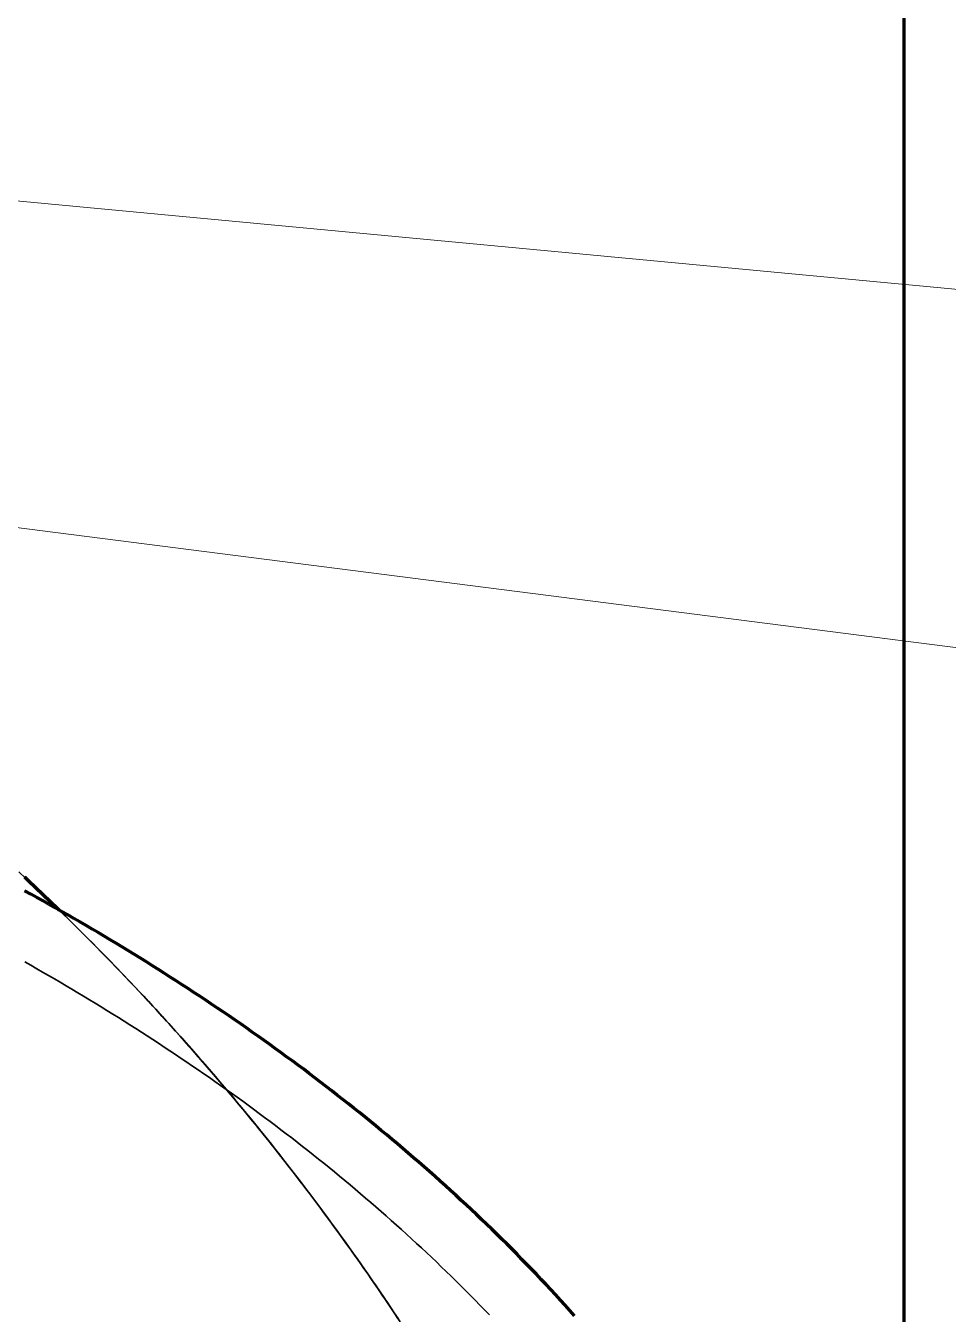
# Model space of a CAD drawing. Header units: millimetres. Extents: x 0 to 2382, y 0 to 420.
# Drawn here: x 169.57 to 176.43, y 322.09 to 331.67 of the extents above; entities that cross this region are included whole.
import ezdxf

# ---------------------------------------------------------------- set-up
doc = ezdxf.new("R2010")
doc.units = ezdxf.units.MM
doc.linetypes.add('IRAM-E-TRAZOS', pattern=[5, 4, -1])
for name, color, linetype, lineweight in [('01-VISIBLE', 7, 'CONTINUOUS', 70), ('02-OCULTA', 4, 'IRAM-E-TRAZOS', 35), ('08-FINA', 5, 'CONTINUOUS', 18)]:
    doc.layers.add(name, color=color, linetype=linetype, lineweight=lineweight)

msp = doc.modelspace()

# ---------------------------------------------------------------- linework, layer by layer
at = {"layer": '01-VISIBLE'}
for p, q in [((176.1, 336.0697), (176.1, 331.4621)), ((176.1, 326.4621), (176.1, 303))]:
    msp.add_line(p, q, dxfattribs=at)
for points in [[(176.1, 331.4621), (176.1, 331.4121), (176.1, 331.3621), (176.1, 331.3121), (176.1, 331.2621), (176.1, 331.2121), (176.1, 331.1621), (176.1, 331.1121), (176.1, 331.0621), (176.1, 331.0121), (176.1, 330.9621), (176.1, 330.9121), (176.1, 330.8621), (176.1, 330.8121), (176.1, 330.7621), (176.1, 330.7121), (176.1, 330.6621), (176.1, 330.6121), (176.1, 330.5621), (176.1, 330.5121), (176.1, 330.4621), (176.1, 330.4121), (176.1, 330.3621), (176.1, 330.3121), (176.1, 330.2621), (176.1, 330.2121), (176.1, 330.1621), (176.1, 330.1121), (176.1, 330.0621), (176.1, 330.0121), (176.1, 329.9621), (176.1, 329.9121), (176.1, 329.8621), (176.1, 329.8121), (176.1, 329.7621), (176.1, 329.7121), (176.1, 329.6621), (176.1, 329.6121), (176.1, 329.5621), (176.1, 329.5121), (176.1, 329.4621), (176.1, 329.4121), (176.1, 329.3621), (176.1, 329.3121), (176.1, 329.2621), (176.1, 329.2121), (176.1, 329.1621), (176.1, 329.1121), (176.1, 329.0621), (176.1, 329.0121), (176.1, 328.9621), (176.1, 328.9121), (176.1, 328.8621), (176.1, 328.8121), (176.1, 328.7621), (176.1, 328.7121), (176.1, 328.6621), (176.1, 328.6121), (176.1, 328.5621), (176.1, 328.5121), (176.1, 328.4621), (176.1, 328.4121), (176.1, 328.3621), (176.1, 328.3121), (176.1, 328.2621), (176.1, 328.2121), (176.1, 328.1621), (176.1, 328.1121), (176.1, 328.0621), (176.1, 328.0121), (176.1, 327.9621), (176.1, 327.9121), (176.1, 327.8621), (176.1, 327.8121), (176.1, 327.7621), (176.1, 327.7121), (176.1, 327.6621), (176.1, 327.6121), (176.1, 327.5621), (176.1, 327.5121), (176.1, 327.4621), (176.1, 327.4121), (176.1, 327.3621), (176.1, 327.3121), (176.1, 327.2621), (176.1, 327.2121), (176.1, 327.1621), (176.1, 327.1121), (176.1, 327.0621), (176.1, 327.0121), (176.1, 326.9621), (176.1, 326.9121), (176.1, 326.8621), (176.1, 326.8121), (176.1, 326.7621), (176.1, 326.7121), (176.1, 326.6621), (176.1, 326.6121), (176.1, 326.5621), (176.1, 326.5121), (176.1, 326.4621)], [(169.8192, 325.0978), (169.7832, 325.1326), (169.7471, 325.1673), (169.711, 325.2019), (169.6747, 325.2364), (169.6384, 325.2708), (169.6019, 325.3052), (169.5654, 325.3394)], [(169.5663, 325.3389), (169.6028, 325.3047), (169.6393, 325.2704), (169.6756, 325.236), (169.7119, 325.2015), (169.748, 325.1669), (169.7841, 325.1321), (169.8201, 325.0973)], [(169.5663, 325.3389), (169.6028, 325.3047), (169.6393, 325.2704), (169.6756, 325.236), (169.7119, 325.2015), (169.748, 325.1669), (169.7841, 325.1321), (169.8201, 325.0973)], [(169.5663, 325.3389), (169.6028, 325.3047), (169.6393, 325.2704), (169.6756, 325.236), (169.7119, 325.2015), (169.748, 325.1669), (169.7841, 325.1321), (169.8201, 325.0973)], [(169.5663, 325.3389), (169.6028, 325.3047), (169.6393, 325.2704), (169.6756, 325.236), (169.7119, 325.2015), (169.748, 325.1669), (169.7841, 325.1321), (169.8201, 325.0973)], [(173.6536, 322.0809), (173.6186, 322.12), (173.5835, 322.1589), (173.5482, 322.1977), (173.5127, 322.2363), (173.4771, 322.2748), (173.4413, 322.3131), (173.4053, 322.3512), (173.3692, 322.3892), (173.3329, 322.4271), (173.2964, 322.4648), (173.2598, 322.5023), (173.223, 322.5397), (173.1861, 322.5769), (173.149, 322.614), (173.1118, 322.6509), (173.0744, 322.6877), (173.0369, 322.7243), (172.9992, 322.7608), (172.9614, 322.7971), (172.9234, 322.8332), (172.8853, 322.8692), (172.847, 322.9051), (172.8086, 322.9408), (172.7701, 322.9764), (172.7314, 323.0118), (172.6926, 323.047), (172.6537, 323.0821), (172.6146, 323.1171), (172.5754, 323.1519), (172.536, 323.1866), (172.4966, 323.2211), (172.457, 323.2554), (172.4172, 323.2896), (172.3774, 323.3237), (172.3374, 323.3576), (172.2973, 323.3914), (172.2571, 323.425), (172.2167, 323.4585), (172.1762, 323.4919), (172.1357, 323.5251), (172.0949, 323.5581), (172.0541, 323.591), (172.0132, 323.6238), (171.9721, 323.6564), (171.931, 323.6888), (171.8897, 323.7212), (171.8483, 323.7534), (171.8068, 323.7854), (171.7652, 323.8173), (171.7234, 323.8491), (171.6816, 323.8807), (171.6397, 323.9121), (171.5976, 323.9435), (171.5555, 323.9747), (171.5132, 324.0057), (171.4709, 324.0366), (171.4284, 324.0674), (171.3859, 324.0981), (171.3432, 324.1286), (171.3005, 324.1589), (171.2576, 324.1891), (171.2147, 324.2192), (171.1717, 324.2492), (171.1285, 324.279), (171.0853, 324.3087), (171.042, 324.3382), (170.9986, 324.3676), (170.9551, 324.3969), (170.9115, 324.426), (170.8678, 324.455), (170.824, 324.4839), (170.7802, 324.5126), (170.7362, 324.5412), (170.6922, 324.5697), (170.6481, 324.598), (170.6039, 324.6262), (170.5596, 324.6543), (170.5152, 324.6822), (170.4708, 324.7101), (170.4262, 324.7377), (170.3816, 324.7653), (170.3369, 324.7927), (170.2922, 324.82), (170.2473, 324.8472), (170.2024, 324.8742), (170.1574, 324.9011), (170.1123, 324.9279), (170.0671, 324.9545), (170.0219, 324.9811), (169.9766, 325.0075), (169.9312, 325.0337), (169.8858, 325.0599), (169.8402, 325.0859), (169.7946, 325.1118), (169.749, 325.1375), (169.7032, 325.1631), (169.6574, 325.1886), (169.6115, 325.214), (169.5656, 325.2393)]]:
    msp.add_lwpolyline(points, dxfattribs=at)
at = {"layer": '02-OCULTA'}
for points in [[(172.3576, 322.0349), (172.3178, 322.0949), (172.2778, 322.1548), (172.2375, 322.2145), (172.197, 322.2741), (172.1563, 322.3335), (172.1153, 322.3927), (172.0741, 322.4518), (172.0326, 322.5107), (171.991, 322.5695), (171.9491, 322.6281), (171.907, 322.6865), (171.8646, 322.7448), (171.822, 322.8029), (171.7792, 322.8608), (171.7362, 322.9186), (171.6929, 322.9762), (171.6494, 323.0336), (171.6057, 323.0909), (171.5617, 323.1479), (171.5176, 323.2049), (171.4732, 323.2616), (171.4286, 323.3181), (171.3838, 323.3745), (171.3387, 323.4307), (171.2934, 323.4868), (171.2479, 323.5426), (171.2022, 323.5983), (171.1563, 323.6538), (171.1102, 323.7091), (171.0638, 323.7642), (171.0172, 323.8192), (170.9704, 323.874), (170.9234, 323.9285), (170.8762, 323.9829), (170.8288, 324.0372), (170.7811, 324.0912), (170.7332, 324.145), (170.6852, 324.1987), (170.6369, 324.2521), (170.5884, 324.3054), (170.5397, 324.3585), (170.4908, 324.4114), (170.4417, 324.4641), (170.3924, 324.5166), (170.3428, 324.5689), (170.2931, 324.621), (170.2432, 324.6729), (170.193, 324.7246), (170.1427, 324.7761), (170.0921, 324.8275), (170.0414, 324.8786), (169.9905, 324.9295), (169.9393, 324.9803), (169.888, 325.0308), (169.8364, 325.0811), (169.7847, 325.1312), (169.7327, 325.1811), (169.6806, 325.2309), (169.6283, 325.2804), (169.5758, 325.3297), (169.5231, 325.3788)], [(172.3576, 322.0349), (172.3178, 322.0949), (172.2778, 322.1548), (172.2375, 322.2145), (172.197, 322.2741), (172.1563, 322.3335), (172.1153, 322.3927), (172.0741, 322.4518), (172.0326, 322.5107), (171.991, 322.5695), (171.9491, 322.6281), (171.907, 322.6865), (171.8646, 322.7448), (171.822, 322.8029), (171.7792, 322.8608), (171.7362, 322.9186), (171.6929, 322.9762), (171.6494, 323.0336), (171.6057, 323.0909), (171.5617, 323.1479), (171.5176, 323.2049), (171.4732, 323.2616), (171.4286, 323.3181), (171.3838, 323.3745), (171.3387, 323.4307), (171.2934, 323.4868), (171.2479, 323.5426), (171.2022, 323.5983), (171.1563, 323.6538), (171.1102, 323.7091), (171.0638, 323.7642), (171.0172, 323.8192), (170.9704, 323.874), (170.9234, 323.9285), (170.8762, 323.9829), (170.8288, 324.0372), (170.7811, 324.0912), (170.7332, 324.145), (170.6852, 324.1987), (170.6369, 324.2521), (170.5884, 324.3054), (170.5397, 324.3585), (170.4908, 324.4114), (170.4417, 324.4641), (170.3924, 324.5166), (170.3428, 324.5689), (170.2931, 324.621), (170.2432, 324.6729), (170.193, 324.7246), (170.1427, 324.7761), (170.0921, 324.8275), (170.0414, 324.8786), (169.9905, 324.9295), (169.9393, 324.9803), (169.888, 325.0308), (169.8364, 325.0811), (169.7847, 325.1312), (169.7327, 325.1811), (169.6806, 325.2309), (169.6283, 325.2804), (169.5758, 325.3297), (169.5231, 325.3788)], [(172.3576, 322.0349), (172.3178, 322.0949), (172.2778, 322.1548), (172.2375, 322.2145), (172.197, 322.2741), (172.1563, 322.3335), (172.1153, 322.3927), (172.0741, 322.4518), (172.0326, 322.5107), (171.991, 322.5695), (171.9491, 322.6281), (171.907, 322.6865), (171.8646, 322.7448), (171.822, 322.8029), (171.7792, 322.8608), (171.7362, 322.9186), (171.6929, 322.9762), (171.6494, 323.0336), (171.6057, 323.0909), (171.5617, 323.1479), (171.5176, 323.2049), (171.4732, 323.2616), (171.4286, 323.3181), (171.3838, 323.3745), (171.3387, 323.4307), (171.2934, 323.4868), (171.2479, 323.5426), (171.2022, 323.5983), (171.1563, 323.6538), (171.1102, 323.7091), (171.0638, 323.7642), (171.0172, 323.8192), (170.9704, 323.874), (170.9234, 323.9285), (170.8762, 323.9829), (170.8288, 324.0372), (170.7811, 324.0912), (170.7332, 324.145), (170.6852, 324.1987), (170.6369, 324.2521), (170.5884, 324.3054), (170.5397, 324.3585), (170.4908, 324.4114), (170.4417, 324.4641), (170.3924, 324.5166), (170.3428, 324.5689), (170.2931, 324.621), (170.2432, 324.6729), (170.193, 324.7246), (170.1427, 324.7761), (170.0921, 324.8275), (170.0414, 324.8786), (169.9905, 324.9295), (169.9393, 324.9803), (169.888, 325.0308), (169.8364, 325.0811), (169.7847, 325.1312), (169.7327, 325.1811), (169.6806, 325.2309), (169.6283, 325.2804), (169.5758, 325.3297), (169.5231, 325.3788)], [(172.3406, 322.0606), (172.3129, 322.1022), (172.2851, 322.1439), (172.2572, 322.1854), (172.2291, 322.2269), (172.201, 322.2683), (172.1727, 322.3096), (172.1443, 322.3508), (172.1158, 322.392), (172.0872, 322.4331), (172.0585, 322.4741), (172.0296, 322.515), (172.0007, 322.5559), (171.9716, 322.5966), (171.9425, 322.6373), (171.9132, 322.6779), (171.8838, 322.7185), (171.8543, 322.7589), (171.8247, 322.7993), (171.7949, 322.8396), (171.7651, 322.8798), (171.7352, 322.9199), (171.7051, 322.96), (171.675, 322.9999), (171.6447, 323.0398), (171.6143, 323.0796), (171.5838, 323.1193), (171.5532, 323.1589), (171.5225, 323.1985), (171.4917, 323.2379), (171.4608, 323.2773), (171.4298, 323.3166), (171.3987, 323.3558), (171.3674, 323.395), (171.3361, 323.434), (171.3046, 323.473), (171.2731, 323.5118), (171.2414, 323.5506), (171.2096, 323.5893), (171.1778, 323.6279), (171.1458, 323.6664), (171.1137, 323.7049), (171.0815, 323.7432), (171.0492, 323.7815), (171.0168, 323.8196), (170.9843, 323.8577), (170.9517, 323.8957), (170.919, 323.9336), (170.8862, 323.9714), (170.8533, 324.0092), (170.8203, 324.0468), (170.7872, 324.0843), (170.7539, 324.1218), (170.7206, 324.1592), (170.6872, 324.1964), (170.6537, 324.2336), (170.62, 324.2707), (170.5863, 324.3077), (170.5525, 324.3446), (170.5185, 324.3814), (170.4845, 324.4181), (170.4504, 324.4548), (170.4161, 324.4913), (170.3818, 324.5277), (170.3474, 324.5641), (170.3129, 324.6003), (170.2782, 324.6365), (170.2435, 324.6726), (170.2087, 324.7085), (170.1738, 324.7444), (170.1387, 324.7802), (170.1036, 324.8159), (170.0684, 324.8514), (170.0331, 324.8869), (169.9977, 324.9223), (169.9622, 324.9576), (169.9266, 324.9928), (169.8909, 325.0279), (169.8551, 325.0629), (169.8192, 325.0978)], [(169.8201, 325.0973), (169.856, 325.0624), (169.8918, 325.0274), (169.9274, 324.9923), (169.963, 324.9571), (169.9985, 324.9218), (170.0339, 324.8864), (170.0692, 324.8509), (170.1045, 324.8153), (170.1396, 324.7797), (170.1746, 324.7439), (170.2095, 324.708), (170.2443, 324.672), (170.279, 324.636), (170.3137, 324.5998), (170.3482, 324.5635), (170.3826, 324.5272), (170.4169, 324.4908), (170.4512, 324.4542), (170.4853, 324.4176), (170.5193, 324.3809), (170.5532, 324.3441), (170.5871, 324.3072), (170.6208, 324.2702), (170.6544, 324.2331), (170.6879, 324.1959), (170.7213, 324.1586), (170.7547, 324.1212), (170.7879, 324.0838), (170.821, 324.0462), (170.854, 324.0086), (170.8869, 323.9709), (170.9197, 323.9331), (170.9524, 323.8952), (170.985, 323.8572), (171.0175, 323.8191), (171.0499, 323.7809), (171.0822, 323.7427), (171.1144, 323.7043), (171.1465, 323.6659), (171.1784, 323.6273), (171.2103, 323.5887), (171.2421, 323.55), (171.2737, 323.5113), (171.3053, 323.4724), (171.3367, 323.4334), (171.368, 323.3944), (171.3993, 323.3553), (171.4304, 323.3161), (171.4614, 323.2768), (171.4923, 323.2374), (171.5231, 323.1979), (171.5538, 323.1584), (171.5844, 323.1187), (171.6149, 323.079), (171.6453, 323.0392), (171.6755, 322.9994), (171.7057, 322.9594), (171.7357, 322.9193), (171.7657, 322.8792), (171.7955, 322.839), (171.8252, 322.7987), (171.8548, 322.7584), (171.8843, 322.7179), (171.9137, 322.6774), (171.943, 322.6368), (171.9721, 322.5961), (172.0012, 322.5553), (172.0301, 322.5145), (172.059, 322.4735), (172.0877, 322.4325), (172.1163, 322.3914), (172.1448, 322.3503), (172.1732, 322.309), (172.2014, 322.2677), (172.2296, 322.2263), (172.2576, 322.1849), (172.2856, 322.1433), (172.3134, 322.1017), (172.3411, 322.06)], [(169.8201, 325.0973), (169.856, 325.0624), (169.8918, 325.0274), (169.9274, 324.9923), (169.963, 324.9571), (169.9985, 324.9218), (170.0339, 324.8864), (170.0692, 324.8509), (170.1045, 324.8153), (170.1396, 324.7797), (170.1746, 324.7439), (170.2095, 324.708), (170.2443, 324.672), (170.279, 324.636), (170.3137, 324.5998), (170.3482, 324.5635), (170.3826, 324.5272), (170.4169, 324.4908), (170.4512, 324.4542), (170.4853, 324.4176), (170.5193, 324.3809), (170.5532, 324.3441), (170.5871, 324.3072), (170.6208, 324.2702), (170.6544, 324.2331), (170.6879, 324.1959), (170.7213, 324.1586), (170.7547, 324.1212), (170.7879, 324.0838), (170.821, 324.0462), (170.854, 324.0086), (170.8869, 323.9709), (170.9197, 323.9331), (170.9524, 323.8952), (170.985, 323.8572), (171.0175, 323.8191), (171.0499, 323.7809), (171.0822, 323.7427), (171.1144, 323.7043), (171.1465, 323.6659), (171.1784, 323.6273), (171.2103, 323.5887), (171.2421, 323.55), (171.2737, 323.5113), (171.3053, 323.4724), (171.3367, 323.4334), (171.368, 323.3944), (171.3993, 323.3553), (171.4304, 323.3161), (171.4614, 323.2768), (171.4923, 323.2374), (171.5231, 323.1979), (171.5538, 323.1584), (171.5844, 323.1187), (171.6149, 323.079), (171.6453, 323.0392), (171.6755, 322.9994), (171.7057, 322.9594), (171.7357, 322.9193), (171.7657, 322.8792), (171.7955, 322.839), (171.8252, 322.7987), (171.8548, 322.7584), (171.8843, 322.7179), (171.9137, 322.6774), (171.943, 322.6368), (171.9721, 322.5961), (172.0012, 322.5553), (172.0301, 322.5145), (172.059, 322.4735), (172.0877, 322.4325), (172.1163, 322.3914), (172.1448, 322.3503), (172.1732, 322.309), (172.2014, 322.2677), (172.2296, 322.2263), (172.2576, 322.1849), (172.2856, 322.1433), (172.3134, 322.1017), (172.3411, 322.06)], [(169.8201, 325.0973), (169.856, 325.0624), (169.8918, 325.0274), (169.9274, 324.9923), (169.963, 324.9571), (169.9985, 324.9218), (170.0339, 324.8864), (170.0692, 324.8509), (170.1045, 324.8153), (170.1396, 324.7797), (170.1746, 324.7439), (170.2095, 324.708), (170.2443, 324.672), (170.279, 324.636), (170.3137, 324.5998), (170.3482, 324.5635), (170.3826, 324.5272), (170.4169, 324.4908), (170.4512, 324.4542), (170.4853, 324.4176), (170.5193, 324.3809), (170.5532, 324.3441), (170.5871, 324.3072), (170.6208, 324.2702), (170.6544, 324.2331), (170.6879, 324.1959), (170.7213, 324.1586), (170.7547, 324.1212), (170.7879, 324.0838), (170.821, 324.0462), (170.854, 324.0086), (170.8869, 323.9709), (170.9197, 323.9331), (170.9524, 323.8952), (170.985, 323.8572), (171.0175, 323.8191), (171.0499, 323.7809), (171.0822, 323.7427), (171.1144, 323.7043), (171.1465, 323.6659), (171.1784, 323.6273), (171.2103, 323.5887), (171.2421, 323.55), (171.2737, 323.5113), (171.3053, 323.4724), (171.3367, 323.4334), (171.368, 323.3944), (171.3993, 323.3553), (171.4304, 323.3161), (171.4614, 323.2768), (171.4923, 323.2374), (171.5231, 323.1979), (171.5538, 323.1584), (171.5844, 323.1187), (171.6149, 323.079), (171.6453, 323.0392), (171.6755, 322.9994), (171.7057, 322.9594), (171.7357, 322.9193), (171.7657, 322.8792), (171.7955, 322.839), (171.8252, 322.7987), (171.8548, 322.7584), (171.8843, 322.7179), (171.9137, 322.6774), (171.943, 322.6368), (171.9721, 322.5961), (172.0012, 322.5553), (172.0301, 322.5145), (172.059, 322.4735), (172.0877, 322.4325), (172.1163, 322.3914), (172.1448, 322.3503), (172.1732, 322.309), (172.2014, 322.2677), (172.2296, 322.2263), (172.2576, 322.1849), (172.2856, 322.1433), (172.3134, 322.1017), (172.3411, 322.06)], [(169.8201, 325.0973), (169.856, 325.0624), (169.8918, 325.0274), (169.9274, 324.9923), (169.963, 324.9571), (169.9985, 324.9218), (170.0339, 324.8864), (170.0692, 324.8509), (170.1045, 324.8153), (170.1396, 324.7797), (170.1746, 324.7439), (170.2095, 324.708), (170.2443, 324.672), (170.279, 324.636), (170.3137, 324.5998), (170.3482, 324.5635), (170.3826, 324.5272), (170.4169, 324.4908), (170.4512, 324.4542), (170.4853, 324.4176), (170.5193, 324.3809), (170.5532, 324.3441), (170.5871, 324.3072), (170.6208, 324.2702), (170.6544, 324.2331), (170.6879, 324.1959), (170.7213, 324.1586), (170.7547, 324.1212), (170.7879, 324.0838), (170.821, 324.0462), (170.854, 324.0086), (170.8869, 323.9709), (170.9197, 323.9331), (170.9524, 323.8952), (170.985, 323.8572), (171.0175, 323.8191), (171.0499, 323.7809), (171.0822, 323.7427), (171.1144, 323.7043), (171.1465, 323.6659), (171.1784, 323.6273), (171.2103, 323.5887), (171.2421, 323.55), (171.2737, 323.5113), (171.3053, 323.4724), (171.3367, 323.4334), (171.368, 323.3944), (171.3993, 323.3553), (171.4304, 323.3161), (171.4614, 323.2768), (171.4923, 323.2374), (171.5231, 323.1979), (171.5538, 323.1584), (171.5844, 323.1187), (171.6149, 323.079), (171.6453, 323.0392), (171.6755, 322.9994), (171.7057, 322.9594), (171.7357, 322.9193), (171.7657, 322.8792), (171.7955, 322.839), (171.8252, 322.7987), (171.8548, 322.7584), (171.8843, 322.7179), (171.9137, 322.6774), (171.943, 322.6368), (171.9721, 322.5961), (172.0012, 322.5553), (172.0301, 322.5145), (172.059, 322.4735), (172.0877, 322.4325), (172.1163, 322.3914), (172.1448, 322.3503), (172.1732, 322.309), (172.2014, 322.2677), (172.2296, 322.2263), (172.2576, 322.1849), (172.2856, 322.1433), (172.3134, 322.1017), (172.3411, 322.06)], [(169.5673, 324.7101), (169.6113, 324.6851), (169.6553, 324.6601), (169.6992, 324.6349), (169.743, 324.6096), (169.7868, 324.5842), (169.8304, 324.5587), (169.874, 324.533), (169.9176, 324.5072), (169.961, 324.4813), (170.0044, 324.4553), (170.0477, 324.4291), (170.091, 324.4028), (170.1341, 324.3764), (170.1772, 324.3499), (170.2202, 324.3232), (170.2631, 324.2964), (170.306, 324.2695), (170.3487, 324.2425), (170.3914, 324.2153), (170.434, 324.1881), (170.4766, 324.1606), (170.519, 324.1331), (170.5614, 324.1054), (170.6036, 324.0776), (170.6458, 324.0497), (170.6879, 324.0216), (170.73, 323.9934), (170.7719, 323.9651), (170.8137, 323.9367), (170.8555, 323.9081), (170.8971, 323.8794), (170.9387, 323.8505), (170.9802, 323.8216), (171.0216, 323.7925), (171.0629, 323.7632), (171.1041, 323.7338), (171.1452, 323.7043), (171.1862, 323.6747), (171.2271, 323.6449), (171.2679, 323.615), (171.3086, 323.5849), (171.3492, 323.5548), (171.3897, 323.5244), (171.4301, 323.494), (171.4704, 323.4634), (171.5106, 323.4327), (171.5507, 323.4018), (171.5907, 323.3708), (171.6306, 323.3397), (171.6703, 323.3084), (171.71, 323.277), (171.7495, 323.2454), (171.789, 323.2137), (171.8283, 323.1819), (171.8675, 323.1499), (171.9066, 323.1178), (171.9456, 323.0855), (171.9844, 323.0531), (172.0232, 323.0206), (172.0618, 322.9879), (172.1003, 322.9551), (172.1387, 322.9221), (172.1769, 322.889), (172.2151, 322.8557), (172.2531, 322.8223), (172.291, 322.7888), (172.3287, 322.7551), (172.3663, 322.7213), (172.4038, 322.6873), (172.4412, 322.6532), (172.4784, 322.6189), (172.5155, 322.5845), (172.5525, 322.5499), (172.5893, 322.5152), (172.626, 322.4804), (172.6625, 322.4454), (172.6989, 322.4102), (172.7351, 322.3749), (172.7712, 322.3395), (172.8072, 322.3039), (172.843, 322.2681), (172.8787, 322.2322), (172.9142, 322.1962), (172.9495, 322.16), (172.9847, 322.1236), (173.0198, 322.0871)]]:
    msp.add_lwpolyline(points, dxfattribs=at)
at = {"layer": '08-FINA'}
for p, q in [((204.0176, 327.121), (156.5, 331.5882)), ((214.0322, 322.2532), (156.5, 329.5996))]:
    msp.add_line(p, q, dxfattribs=at)

doc.saveas('drawing.dxf')
